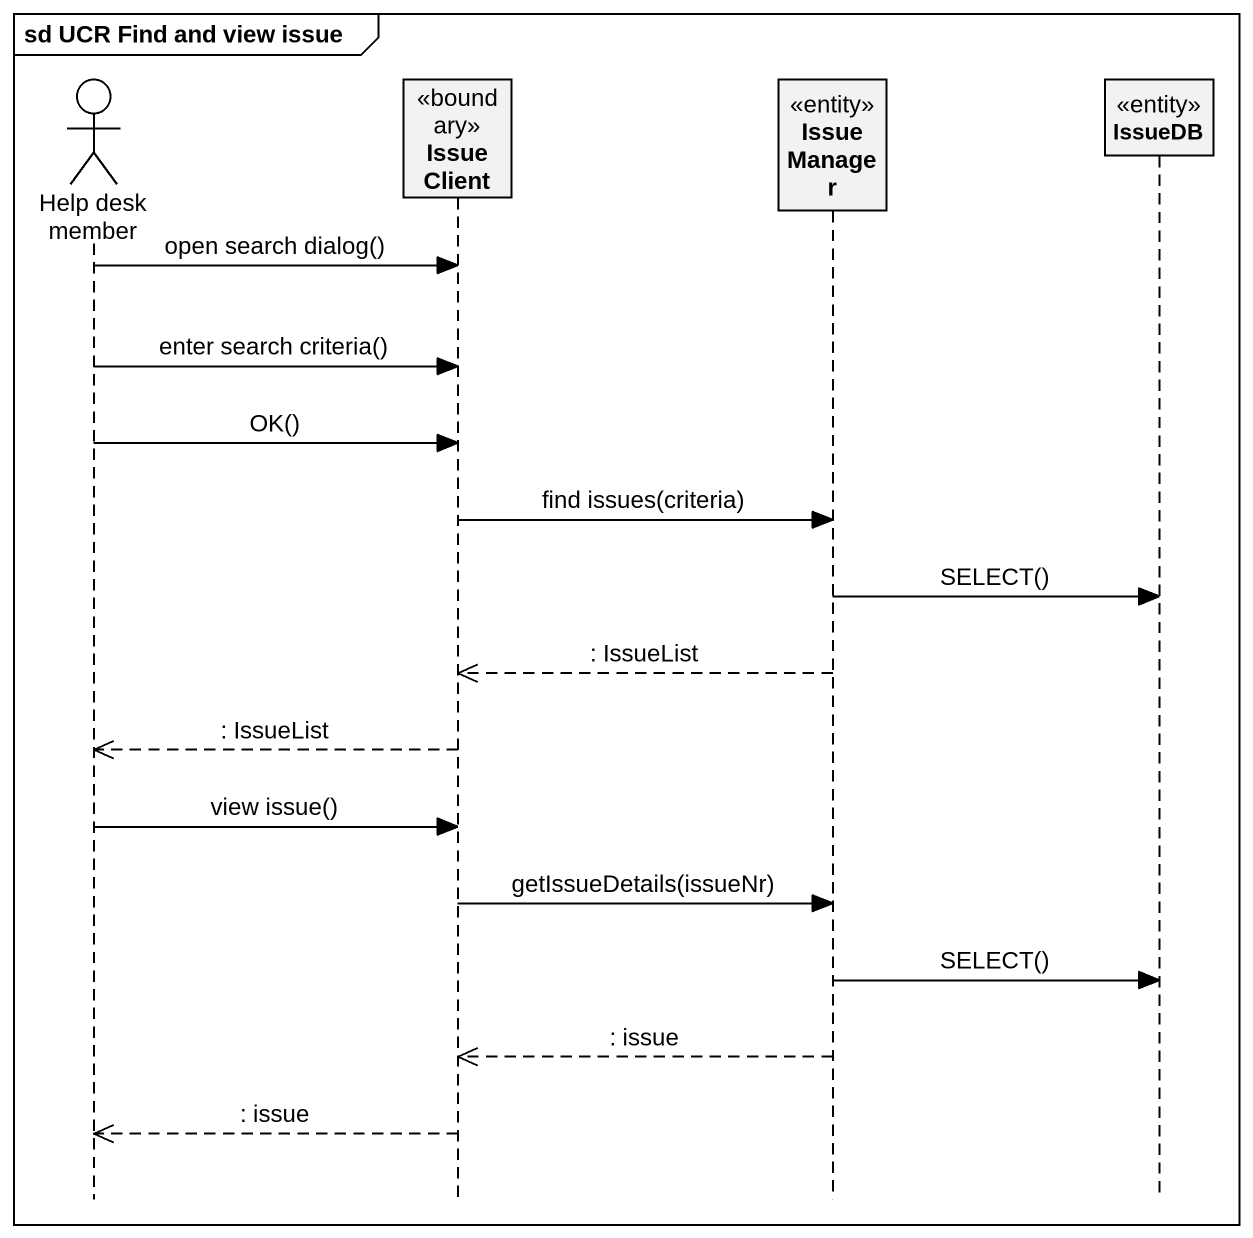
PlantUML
@startuml
mainframe sd UCR Find and view issue
hide footbox
actor "Help desk member" as Help_desk_member
participant IssueClient <<boundary>>
participant IssueManager <<entity>>
participant IssueDB <<entity>>

Help_desk_member -> IssueClient : open search dialog()
Help_desk_member -> IssueClient : enter search criteria()
Help_desk_member -> IssueClient : OK()
IssueClient -> IssueManager : find issues(criteria)
IssueManager -> IssueDB : SELECT()
IssueManager -->> IssueClient : : IssueList
IssueClient -->> Help_desk_member : : IssueList
Help_desk_member -> IssueClient : view issue()
IssueClient -> IssueManager : getIssueDetails(issueNr)
IssueManager -> IssueDB : SELECT()
IssueManager -->> IssueClient : : issue
IssueClient -->> Help_desk_member : : issue
@enduml
